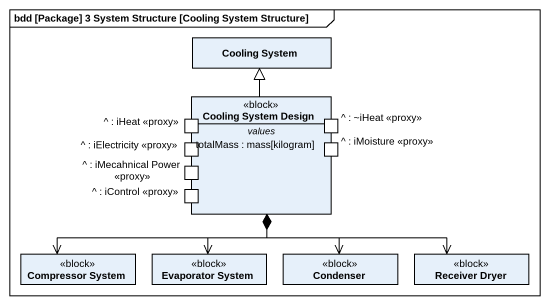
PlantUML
@startuml
mainframe bdd [Package] 3 System Structure [Cooling System Structure]
hide circle
hide empty members
class "Cooling System" as Cooling_System
class "Cooling System Design" as Cooling_System_Design <<block>> {
  -- values --
  totalMass : mass[kilogram]
  -- ports --
  ^ : iHeat <<proxy>>
  ^ : iElectricity <<proxy>>
  ^ : iMecahnical Power <<proxy>>
  ^ : ~iHeat <<proxy>>
  ^ : iControl <<proxy>>
  ^ : iMoisture <<proxy>>
}
class "Compressor System" as Compressor_System <<block>>
class "Evaporator System" as Evaporator_System <<block>>
class Condenser <<block>>
class "Receiver Dryer" as Receiver_Dryer <<block>>
Cooling_System_Design -up-|> Cooling_System
Cooling_System_Design *--> Compressor_System
Cooling_System_Design *--> Evaporator_System
Cooling_System_Design *--> Condenser
Cooling_System_Design *-right-> Receiver_Dryer
@enduml
